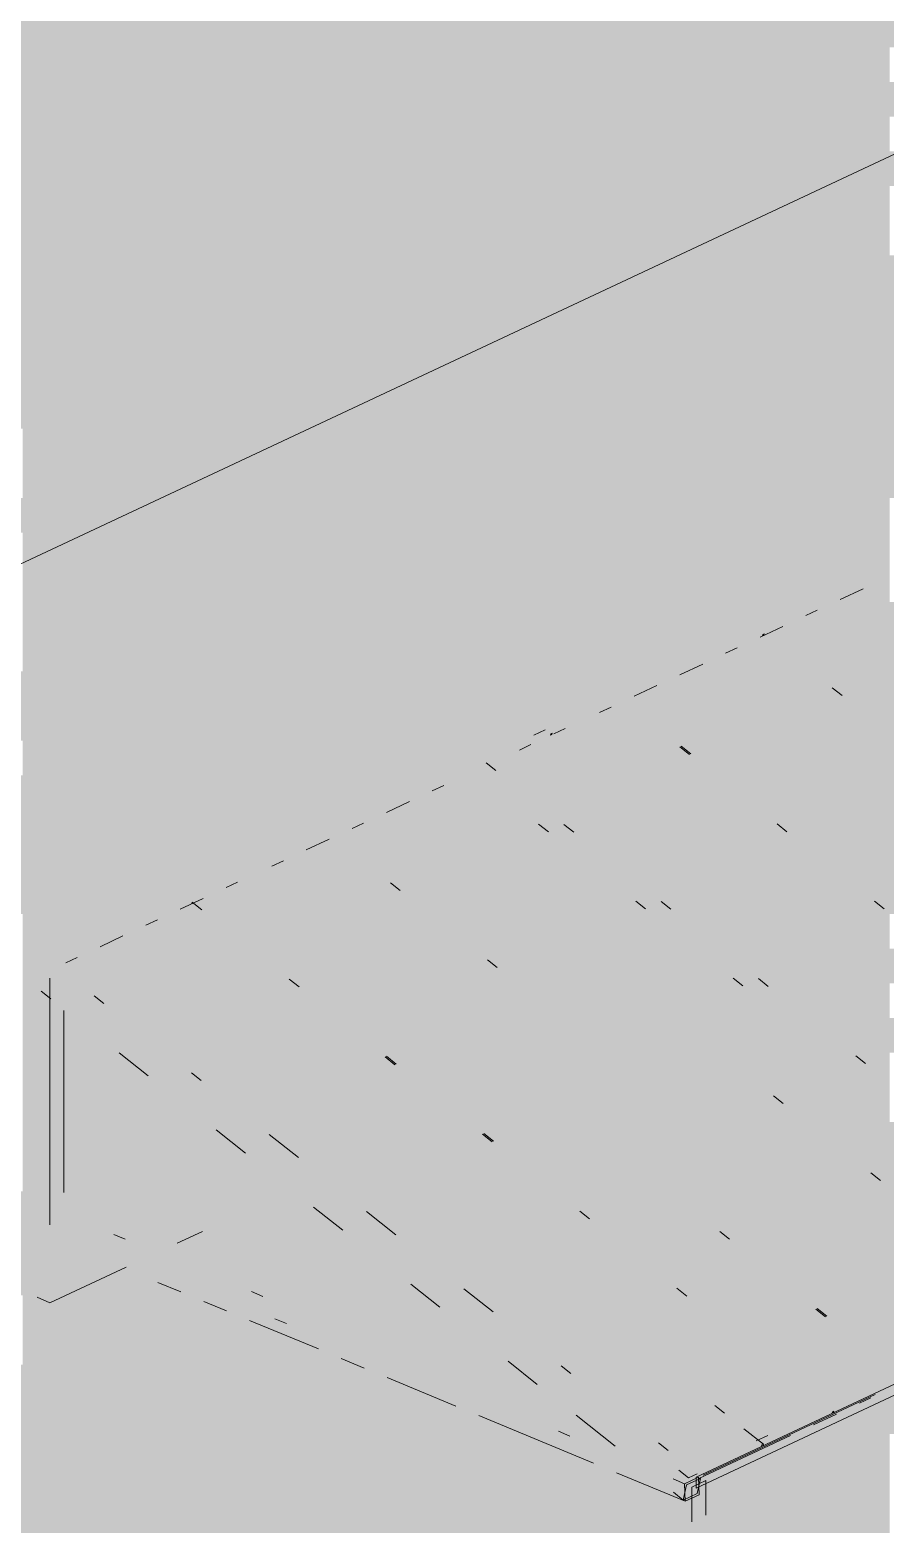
# Paper-space layout '03 3D Building and Roof' of a CAD drawing. Header units: millimetres. Extents: x 5 to 415, y 5 to 292.
# Drawn here: x 207.53 to 211.64, y 233.73 to 240.92 of the extents above; entities that cross this region are included whole.
import ezdxf

# ---------------------------------------------------------------- set-up
doc = ezdxf.new("R2010")
doc.units = ezdxf.units.MM
doc.layers.add('EXISTING', color=7, linetype='Continuous')
doc.layers.add('IMAGES', color=7, linetype='Continuous')

# ---------------------------------------------------------------- blocks, each defined once
blk = doc.blocks.new('SHEET_03')
at = {"layer": 'EXISTING', "color": 250, "lineweight": 9}
for p, q in [((199.3714, 234.5406), (220.1357, 244.2889)), ((211.4217, 238.178), (211.5318, 238.2297)), ((211.2566, 238.1005), (211.3116, 238.1263)), ((211.0364, 237.9972), (211.1465, 238.0488)), ((211.0481, 238.0034), (211.0498, 238.0106)), ((211.0548, 238.0065), (211.0481, 238.0034)), ((211.0498, 238.0106), (211.0565, 238.0138)), ((211.0565, 238.0138), (211.0548, 238.0065)), ((210.8713, 237.9196), (210.9264, 237.9455)), ((210.6512, 237.8163), (210.7612, 237.868)), ((210.431, 237.7129), (210.5411, 237.7646)), ((211.4303, 237.7172), (211.3835, 237.7542)), ((210.2659, 237.6354), (210.3209, 237.6612)), ((210.0041, 237.5516), (209.949, 237.5258)), ((210.0299, 237.5253), (210.0316, 237.5326)), ((210.0366, 237.5285), (210.0299, 237.5253)), ((210.0316, 237.5326), (210.0382, 237.5357)), ((210.0382, 237.5357), (210.0366, 237.5285)), ((210.0457, 237.5321), (210.1008, 237.5579)), ((209.8806, 237.4545), (209.9357, 237.4804)), ((210.6513, 237.4695), (210.6981, 237.4324)), ((210.7047, 237.4356), (210.658, 237.4726)), ((209.7675, 237.3562), (209.7207, 237.3933)), ((209.462, 237.258), (209.5171, 237.2839)), ((209.2419, 237.1547), (209.3519, 237.2063)), ((209.0768, 237.0771), (209.1318, 237.103)), ((209.9728, 237.0986), (210.0195, 237.0615)), ((210.1413, 237.0596), (210.0945, 237.0967)), ((211.1186, 237.0988), (211.1653, 237.0617)), ((208.8566, 236.9738), (208.9667, 237.0255)), ((208.6915, 236.8963), (208.7465, 236.9221)), ((208.4713, 236.7929), (208.5264, 236.8188)), ((209.2604, 236.8165), (209.3071, 236.7794)), ((208.2512, 236.6896), (208.3613, 236.7412)), ((208.3079, 236.7234), (208.3062, 236.7161)), ((208.3546, 236.6863), (208.3079, 236.7234)), ((210.44, 236.7278), (210.4868, 236.6908)), ((210.6085, 236.6889), (210.5618, 236.726)), ((211.5858, 236.728), (211.6325, 236.691)), ((208.0861, 236.612), (208.1411, 236.6379)), ((207.8659, 236.5087), (207.976, 236.5604)), ((207.7008, 236.4312), (207.7558, 236.457)), ((209.7276, 236.4458), (209.7743, 236.4087)), ((207.6249, 236.3578), (207.6249, 235.1714)), ((208.8219, 236.3156), (208.7751, 236.3526)), ((210.9073, 236.3571), (210.954, 236.32)), ((211.0757, 236.3182), (211.029, 236.3552)), ((207.6299, 236.2584), (207.5832, 236.2954)), ((207.8846, 236.2362), (207.8379, 236.2733)), ((207.6916, 235.3276), (207.6916, 236.2018)), ((208.0972, 235.8876), (207.957, 235.9989)), ((209.2357, 235.9788), (209.2824, 235.9417)), ((209.2891, 235.9448), (209.2424, 235.9819)), ((211.543, 235.9474), (211.4963, 235.9845)), ((208.3519, 235.8655), (208.3051, 235.9026)), ((211.1483, 235.7555), (211.1016, 235.7926)), ((208.5644, 235.5169), (208.4242, 235.6281)), ((208.8191, 235.4948), (208.6789, 235.606)), ((209.703, 235.608), (209.7497, 235.571)), ((209.7563, 235.5741), (209.7096, 235.6112)), ((211.6156, 235.3848), (211.5689, 235.4219)), ((209.0317, 235.1462), (208.8915, 235.2574)), ((209.2863, 235.124), (209.1462, 235.2353)), ((210.1702, 235.2373), (210.2169, 235.2002)), ((208.2361, 235.0828), (208.3584, 235.1402)), ((210.8901, 235.1032), (210.8433, 235.1403)), ((207.9872, 235.1025), (207.9322, 235.1254)), ((207.6249, 234.7959), (207.9916, 234.9681)), ((210.7296, 233.9585), (212.766, 234.9145)), ((208.2538, 234.8494), (208.1437, 234.8951)), ((208.648, 234.8279), (208.593, 234.8508)), ((209.4989, 234.7754), (209.3587, 234.8867)), ((209.7536, 234.7533), (209.6134, 234.8645)), ((210.6374, 234.8666), (210.6842, 234.8295)), ((210.7296, 233.9064), (212.766, 234.8625)), ((207.5638, 234.8246), (207.6249, 234.7959)), ((208.4741, 234.7579), (208.364, 234.8036)), ((211.3573, 234.7325), (211.3106, 234.7695)), ((208.9146, 234.5748), (208.5842, 234.7121)), ((208.7611, 234.6977), (208.706, 234.7205)), ((211.3039, 234.7664), (211.3506, 234.7293)), ((209.1349, 234.4833), (209.0248, 234.5291)), ((209.9661, 234.4047), (209.826, 234.5159)), ((210.1274, 234.4567), (210.0806, 234.4938)), ((209.5755, 234.3003), (209.2451, 234.4376)), ((210.7638, 233.9681), (211.5893, 234.3557)), ((211.5135, 234.3136), (211.5685, 234.3394)), ((210.8654, 234.2655), (210.8187, 234.3026)), ((211.385, 234.2734), (211.3834, 234.2661)), ((211.3834, 234.2661), (211.39, 234.2693)), ((211.3917, 234.2765), (211.385, 234.2734)), ((211.39, 234.2693), (211.3917, 234.2765)), ((210.2363, 234.0257), (209.6856, 234.2545)), ((210.3399, 234.1081), (210.153, 234.2564)), ((211.2933, 234.2102), (211.4034, 234.2619)), ((210.0682, 234.1789), (210.1233, 234.156)), ((210.5946, 234.086), (210.5479, 234.123)), ((210.7429, 233.9518), (211.1832, 234.1586)), ((211.0523, 234.1172), (210.9588, 234.1913)), ((211.0731, 234.1589), (211.0181, 234.1331)), ((211.0456, 234.1141), (211.0439, 234.1068)), ((211.0439, 234.1068), (211.0506, 234.1099)), ((211.0523, 234.1172), (211.0456, 234.1141)), ((211.0506, 234.1099), (211.0523, 234.1172)), ((210.6768, 233.8427), (210.3464, 233.98)), ((210.6464, 233.9923), (210.6931, 233.9552)), ((210.6189, 233.9501), (210.6739, 233.9272)), ((210.6837, 233.9213), (210.667, 233.8486)), ((210.7406, 233.9585), (210.6739, 233.9272)), ((210.6739, 233.9272), (210.6768, 233.8427)), ((210.7504, 233.9526), (210.6837, 233.9213)), ((210.7348, 233.9748), (210.6931, 233.9552)), ((210.7087, 233.9109), (210.7754, 233.9422)), ((210.7087, 233.9109), (210.7087, 233.7444)), ((210.7296, 233.9064), (210.7296, 233.9585)), ((210.7337, 233.8799), (210.7504, 233.9526)), ((210.7435, 233.874), (210.7406, 233.9585)), ((210.7754, 233.7757), (210.7754, 233.9422)), ((210.667, 233.8486), (210.6203, 233.8857)), ((210.667, 233.8486), (210.7337, 233.8799)), ((210.6768, 233.8427), (210.7435, 233.874))]:
    blk.add_line(p, q, dxfattribs=at)
at = {"layer": 'IMAGES', "color": 7}
for points in [[(169.6678, 240.8333), (211.8266, 240.8333), (169.6678, 241), (211.8266, 241)], [(170.001, 240.6667), (211.16, 240.6667), (170.001, 240.8333), (211.16, 240.8333)], [(211.16, 240.6667), (211.3266, 240.6667), (211.16, 240.8333), (211.3266, 240.8333)], [(211.3266, 240.6667), (211.4933, 240.6667), (211.3266, 240.8333), (211.4933, 240.8333)], [(211.4933, 240.6667), (211.6599, 240.6667), (211.4933, 240.8333), (211.6599, 240.8333)], [(170.3343, 240.5), (210.9934, 240.5), (170.3343, 240.6667), (210.9934, 240.6667)], [(210.9934, 240.5), (211.16, 240.5), (210.9934, 240.6667), (211.16, 240.6667)], [(211.16, 240.5), (211.4933, 240.5), (211.16, 240.6667), (211.4933, 240.6667)], [(211.4933, 240.5), (211.8266, 240.5), (211.4933, 240.6667), (211.8266, 240.6667)], [(170.6676, 240.3333), (210.3268, 240.3333), (170.6676, 240.5), (210.3268, 240.5)], [(210.3268, 240.3333), (210.4935, 240.3333), (210.3268, 240.5), (210.4935, 240.5)], [(210.4935, 240.3333), (210.6601, 240.3333), (210.4935, 240.5), (210.6601, 240.5)], [(210.6601, 240.3333), (210.8267, 240.3333), (210.6601, 240.5), (210.8267, 240.5)], [(210.8267, 240.3333), (210.9934, 240.3333), (210.8267, 240.5), (210.9934, 240.5)], [(210.9934, 240.3333), (211.4933, 240.3333), (210.9934, 240.5), (211.4933, 240.5)], [(211.4933, 240.3333), (211.6599, 240.3333), (211.4933, 240.5), (211.6599, 240.5)], [(171.0008, 240.1667), (210.3268, 240.1667), (171.0008, 240.3333), (210.3268, 240.3333)], [(210.3268, 240.1667), (210.4935, 240.1667), (210.3268, 240.3333), (210.4935, 240.3333)], [(210.4935, 240.1667), (210.6601, 240.1667), (210.4935, 240.3333), (210.6601, 240.3333)], [(210.6601, 240.1667), (211.3266, 240.1667), (210.6601, 240.3333), (211.3266, 240.3333)], [(211.3266, 240.1667), (211.4933, 240.1667), (211.3266, 240.3333), (211.4933, 240.3333)], [(211.4933, 240.1667), (211.8266, 240.1667), (211.4933, 240.3333), (211.8266, 240.3333)], [(171.3341, 240), (209.9936, 240), (171.3341, 240.1667), (209.9936, 240.1667)], [(209.9936, 240), (210.1602, 240), (209.9936, 240.1667), (210.1602, 240.1667)], [(210.1602, 240), (210.3268, 240), (210.1602, 240.1667), (210.3268, 240.1667)], [(210.3268, 240), (210.8267, 240), (210.3268, 240.1667), (210.8267, 240.1667)], [(210.8267, 240), (210.9934, 240), (210.8267, 240.1667), (210.9934, 240.1667)], [(210.9934, 240), (211.16, 240), (210.9934, 240.1667), (211.16, 240.1667)], [(211.16, 240), (211.6599, 240), (211.16, 240.1667), (211.6599, 240.1667)], [(171.6674, 239.8333), (209.327, 239.8333), (171.6674, 240), (209.327, 240)], [(209.327, 239.8333), (209.6603, 239.8333), (209.327, 240), (209.6603, 240)], [(209.6603, 239.8333), (209.8269, 239.8333), (209.6603, 240), (209.8269, 240)], [(209.8269, 239.8333), (209.9936, 239.8333), (209.8269, 240), (209.9936, 240)], [(209.9936, 239.8333), (210.3268, 239.8333), (209.9936, 240), (210.3268, 240)], [(210.3268, 239.8333), (210.4935, 239.8333), (210.3268, 240), (210.4935, 240)], [(210.4935, 239.8333), (210.6601, 239.8333), (210.4935, 240), (210.6601, 240)], [(210.6601, 239.8333), (210.8267, 239.8333), (210.6601, 240), (210.8267, 240)], [(210.8267, 239.8333), (210.9934, 239.8333), (210.8267, 240), (210.9934, 240)], [(210.9934, 239.8333), (211.16, 239.8333), (210.9934, 240), (211.16, 240)], [(211.16, 239.8333), (211.3266, 239.8333), (211.16, 240), (211.3266, 240)], [(211.3266, 239.8333), (211.6599, 239.8333), (211.3266, 240), (211.6599, 240)], [(172.0007, 239.6667), (209.1604, 239.6667), (172.0007, 239.8333), (209.1604, 239.8333)], [(209.1604, 239.6667), (209.327, 239.6667), (209.1604, 239.8333), (209.327, 239.8333)], [(209.327, 239.6667), (209.6603, 239.6667), (209.327, 239.8333), (209.6603, 239.8333)], [(209.6603, 239.5), (209.8269, 239.5), (209.6603, 239.8333), (209.8269, 239.8333)], [(209.8269, 239.6667), (210.1602, 239.6667), (209.8269, 239.8333), (210.1602, 239.8333)], [(210.1602, 239.6667), (210.3268, 239.6667), (210.1602, 239.8333), (210.3268, 239.8333)], [(210.3268, 239.6667), (210.4935, 239.6667), (210.3268, 239.8333), (210.4935, 239.8333)], [(210.4935, 239.6667), (210.6601, 239.6667), (210.4935, 239.8333), (210.6601, 239.8333)], [(210.6601, 239.6667), (210.8267, 239.6667), (210.6601, 239.8333), (210.8267, 239.8333)], [(210.8267, 239.6667), (210.9934, 239.6667), (210.8267, 239.8333), (210.9934, 239.8333)], [(210.9934, 239.6667), (211.16, 239.6667), (210.9934, 239.8333), (211.16, 239.8333)], [(211.16, 239.6667), (211.8266, 239.6667), (211.16, 239.8333), (211.8266, 239.8333)], [(172.5006, 239.5), (208.6605, 239.5), (172.5006, 239.6667), (208.6605, 239.6667)], [(208.6605, 239.5), (208.9938, 239.5), (208.6605, 239.6667), (208.9938, 239.6667)], [(208.9938, 239.5), (209.1604, 239.5), (208.9938, 239.6667), (209.1604, 239.6667)], [(209.1604, 239.5), (209.327, 239.5), (209.1604, 239.6667), (209.327, 239.6667)], [(209.327, 239.5), (209.6603, 239.5), (209.327, 239.6667), (209.6603, 239.6667)], [(209.8269, 239.5), (209.9936, 239.5), (209.8269, 239.6667), (209.9936, 239.6667)], [(209.9936, 239.5), (210.1602, 239.5), (209.9936, 239.6667), (210.1602, 239.6667)], [(210.1602, 239.5), (210.4935, 239.5), (210.1602, 239.6667), (210.4935, 239.6667)], [(210.4935, 239.5), (210.6601, 239.5), (210.4935, 239.6667), (210.6601, 239.6667)], [(210.6601, 239.5), (210.9934, 239.5), (210.6601, 239.6667), (210.9934, 239.6667)], [(210.9934, 239.5), (211.3266, 239.5), (210.9934, 239.6667), (211.3266, 239.6667)], [(211.3266, 239.5), (211.4933, 239.5), (211.3266, 239.6667), (211.4933, 239.6667)], [(211.4933, 239.5), (211.8266, 239.5), (211.4933, 239.6667), (211.8266, 239.6667)], [(172.6672, 239.3333), (208.3272, 239.3333), (172.6672, 239.5), (208.3272, 239.5)], [(208.3272, 239.3333), (208.4938, 239.3333), (208.3272, 239.5), (208.4938, 239.5)], [(208.4938, 239.3333), (208.6605, 239.3333), (208.4938, 239.5), (208.6605, 239.5)], [(208.6605, 239.3333), (208.8271, 239.3333), (208.6605, 239.5), (208.8271, 239.5)], [(208.8271, 239.3333), (208.9938, 239.3333), (208.8271, 239.5), (208.9938, 239.5)], [(208.9938, 239.3333), (209.327, 239.3333), (208.9938, 239.5), (209.327, 239.5)], [(209.327, 239.3333), (209.4937, 239.3333), (209.327, 239.5), (209.4937, 239.5)], [(209.4937, 239.3333), (209.6603, 239.3333), (209.4937, 239.5), (209.6603, 239.5)], [(209.6603, 239.3333), (209.8269, 239.3333), (209.6603, 239.5), (209.8269, 239.5)], [(209.8269, 239.3333), (210.1602, 239.3333), (209.8269, 239.5), (210.1602, 239.5)], [(210.1602, 239.3333), (210.3268, 239.3333), (210.1602, 239.5), (210.3268, 239.5)], [(210.3268, 239.3333), (210.6601, 239.3333), (210.3268, 239.5), (210.6601, 239.5)], [(210.6601, 239.3333), (210.9934, 239.3333), (210.6601, 239.5), (210.9934, 239.5)], [(210.9934, 239.3333), (211.16, 239.3333), (210.9934, 239.5), (211.16, 239.5)], [(211.16, 239.3333), (211.3266, 239.3333), (211.16, 239.5), (211.3266, 239.5)], [(211.3266, 239.3333), (211.4933, 239.3333), (211.3266, 239.5), (211.4933, 239.5)], [(211.4933, 239.3333), (211.8266, 239.3333), (211.4933, 239.5), (211.8266, 239.5)], [(173.1671, 239.1667), (207.8273, 239.1667), (173.1671, 239.3333), (207.8273, 239.3333)], [(207.8273, 239.1667), (207.9939, 239.1667), (207.8273, 239.3333), (207.9939, 239.3333)], [(207.9939, 239.1667), (208.1606, 239.1667), (207.9939, 239.3333), (208.1606, 239.3333)], [(208.1606, 239.1667), (208.3272, 239.1667), (208.1606, 239.3333), (208.3272, 239.3333)], [(208.3272, 239.1667), (208.4938, 239.1667), (208.3272, 239.3333), (208.4938, 239.3333)], [(208.4938, 239.1667), (208.8271, 239.1667), (208.4938, 239.3333), (208.8271, 239.3333)], [(208.8271, 239.1667), (208.9938, 239.1667), (208.8271, 239.3333), (208.9938, 239.3333)], [(208.9938, 239.1667), (209.1604, 239.1667), (208.9938, 239.3333), (209.1604, 239.3333)], [(209.1604, 239.1667), (209.327, 239.1667), (209.1604, 239.3333), (209.327, 239.3333)], [(209.327, 239.1667), (209.8269, 239.1667), (209.327, 239.3333), (209.8269, 239.3333)], [(209.8269, 239.1667), (209.9936, 239.1667), (209.8269, 239.3333), (209.9936, 239.3333)], [(209.9936, 239.1667), (210.1602, 239.1667), (209.9936, 239.3333), (210.1602, 239.3333)], [(210.1602, 239.1667), (210.6601, 239.1667), (210.1602, 239.3333), (210.6601, 239.3333)], [(210.6601, 239.1667), (210.8267, 239.1667), (210.6601, 239.3333), (210.8267, 239.3333)], [(210.8267, 239.1667), (210.9934, 239.1667), (210.8267, 239.3333), (210.9934, 239.3333)], [(210.9934, 239.1667), (212.993, 239.1667), (210.9934, 239.3333), (212.993, 239.3333)], [(173.5004, 239), (207.6607, 239), (173.5004, 239.1667), (207.6607, 239.1667)], [(207.6607, 239), (207.8273, 239), (207.6607, 239.1667), (207.8273, 239.1667)], [(207.8273, 239), (207.9939, 239), (207.8273, 239.1667), (207.9939, 239.1667)], [(207.9939, 239), (208.1606, 239), (207.9939, 239.1667), (208.1606, 239.1667)], [(208.1606, 239), (208.8271, 239), (208.1606, 239.1667), (208.8271, 239.1667)], [(208.8271, 239), (208.9938, 239), (208.8271, 239.1667), (208.9938, 239.1667)], [(208.9938, 239), (209.4937, 239), (208.9938, 239.1667), (209.4937, 239.1667)], [(209.4937, 239), (209.6603, 239), (209.4937, 239.1667), (209.6603, 239.1667)], [(209.6603, 239), (209.8269, 239), (209.6603, 239.1667), (209.8269, 239.1667)], [(209.8269, 239), (210.3268, 239), (209.8269, 239.1667), (210.3268, 239.1667)], [(210.3268, 239), (210.4935, 239), (210.3268, 239.1667), (210.4935, 239.1667)], [(210.4935, 239), (210.6601, 239), (210.4935, 239.1667), (210.6601, 239.1667)], [(210.6601, 239), (210.8267, 239), (210.6601, 239.1667), (210.8267, 239.1667)], [(210.8267, 239), (212.8264, 239), (210.8267, 239.1667), (212.8264, 239.1667)], [(207.494, 238.8333), (207.6607, 238.8333), (207.494, 239), (207.6607, 239)], [(207.6607, 238.8333), (207.8273, 238.8333), (207.6607, 239), (207.8273, 239)], [(207.8273, 238.8333), (207.9939, 238.8333), (207.8273, 239), (207.9939, 239)], [(207.9939, 238.8333), (208.3272, 238.8333), (207.9939, 239), (208.3272, 239)], [(208.3272, 238.8333), (208.4938, 238.8333), (208.3272, 239), (208.4938, 239)], [(208.4938, 238.8333), (208.6605, 238.8333), (208.4938, 239), (208.6605, 239)], [(208.6605, 238.8333), (208.8271, 238.8333), (208.6605, 239), (208.8271, 239)], [(208.8271, 238.8333), (208.9938, 238.8333), (208.8271, 239), (208.9938, 239)], [(208.9938, 238.8333), (209.1604, 238.8333), (208.9938, 239), (209.1604, 239)], [(209.1604, 238.8333), (209.327, 238.8333), (209.1604, 239), (209.327, 239)], [(209.327, 238.8333), (209.4937, 238.8333), (209.327, 239), (209.4937, 239)], [(209.4937, 238.8333), (209.9936, 238.8333), (209.4937, 239), (209.9936, 239)], [(209.9936, 238.8333), (210.1602, 238.8333), (209.9936, 239), (210.1602, 239)], [(210.1602, 238.8333), (210.3268, 238.8333), (210.1602, 239), (210.3268, 239)], [(210.3268, 238.8333), (210.4935, 238.8333), (210.3268, 239), (210.4935, 239)], [(210.4935, 238.8333), (212.4931, 238.8333), (210.4935, 239), (212.4931, 239)], [(207.494, 238.6667), (207.8273, 238.6667), (207.494, 238.8333), (207.8273, 238.8333)], [(207.8273, 238.6667), (207.9939, 238.6667), (207.8273, 238.8333), (207.9939, 238.8333)], [(207.9939, 238.6667), (208.1606, 238.6667), (207.9939, 238.8333), (208.1606, 238.8333)], [(208.1606, 238.6667), (208.3272, 238.6667), (208.1606, 238.8333), (208.3272, 238.8333)], [(208.3272, 238.6667), (208.6605, 238.6667), (208.3272, 238.8333), (208.6605, 238.8333)], [(208.6605, 238.6667), (208.8271, 238.6667), (208.6605, 238.8333), (208.8271, 238.8333)], [(208.8271, 238.6667), (209.1604, 238.6667), (208.8271, 238.8333), (209.1604, 238.8333)], [(209.1604, 238.6667), (209.6603, 238.6667), (209.1604, 238.8333), (209.6603, 238.8333)], [(209.6603, 238.6667), (209.8269, 238.6667), (209.6603, 238.8333), (209.8269, 238.8333)], [(209.8269, 238.6667), (212.1598, 238.6667), (209.8269, 238.8333), (212.1598, 238.8333)], [(207.3274, 238.5), (207.6607, 238.5), (207.3274, 238.6667), (207.6607, 238.6667)], [(207.6607, 238.5), (207.8273, 238.5), (207.6607, 238.6667), (207.8273, 238.6667)], [(207.8273, 238.5), (207.9939, 238.5), (207.8273, 238.6667), (207.9939, 238.6667)], [(207.9939, 238.5), (208.3272, 238.5), (207.9939, 238.6667), (208.3272, 238.6667)], [(208.3272, 238.5), (208.4938, 238.5), (208.3272, 238.6667), (208.4938, 238.6667)], [(208.4938, 238.5), (208.8271, 238.5), (208.4938, 238.6667), (208.8271, 238.6667)], [(208.8271, 238.5), (209.327, 238.5), (208.8271, 238.6667), (209.327, 238.6667)], [(209.327, 238.5), (209.4937, 238.5), (209.327, 238.6667), (209.4937, 238.6667)], [(209.4937, 238.5), (211.6599, 238.5), (209.4937, 238.6667), (211.6599, 238.6667)], [(207.494, 238.3333), (207.6607, 238.3333), (207.494, 238.5), (207.6607, 238.5)], [(207.6607, 238.3333), (207.8273, 238.3333), (207.6607, 238.5), (207.8273, 238.5)], [(207.8273, 238.3333), (207.9939, 238.3333), (207.8273, 238.5), (207.9939, 238.5)], [(207.9939, 238.3333), (208.1606, 238.3333), (207.9939, 238.5), (208.1606, 238.5)], [(208.1606, 238.3333), (208.3272, 238.3333), (208.1606, 238.5), (208.3272, 238.5)], [(208.3272, 238.3333), (208.8271, 238.3333), (208.3272, 238.5), (208.8271, 238.5)], [(208.8271, 238.3333), (208.9938, 238.3333), (208.8271, 238.5), (208.9938, 238.5)], [(208.9938, 238.3333), (209.1604, 238.3333), (208.9938, 238.5), (209.1604, 238.5)], [(209.1604, 238.3333), (209.327, 238.3333), (209.1604, 238.5), (209.327, 238.5)], [(209.327, 238.3333), (209.4937, 238.3333), (209.327, 238.5), (209.4937, 238.5)], [(209.4937, 238.3333), (211.3266, 238.3333), (209.4937, 238.5), (211.3266, 238.5)], [(211.3266, 238.3333), (211.4933, 238.3333), (211.3266, 238.5), (211.4933, 238.5)], [(211.4933, 238.3333), (211.6599, 238.3333), (211.4933, 238.5), (211.6599, 238.5)], [(207.494, 238.1667), (207.6607, 238.1667), (207.494, 238.3333), (207.6607, 238.3333)], [(207.6607, 238.1667), (207.8273, 238.1667), (207.6607, 238.3333), (207.8273, 238.3333)], [(207.8273, 238.1667), (207.9939, 238.1667), (207.8273, 238.3333), (207.9939, 238.3333)], [(207.9939, 238.1667), (208.4938, 238.1667), (207.9939, 238.3333), (208.4938, 238.3333)], [(208.4938, 238.1667), (208.6605, 238.1667), (208.4938, 238.3333), (208.6605, 238.3333)], [(208.6605, 238.1667), (208.8271, 238.1667), (208.6605, 238.3333), (208.8271, 238.3333)], [(208.8271, 238.1667), (208.9938, 238.1667), (208.8271, 238.3333), (208.9938, 238.3333)], [(208.9938, 238.1667), (210.8267, 238.1667), (208.9938, 238.3333), (210.8267, 238.3333)], [(210.8267, 238.1667), (211.16, 238.1667), (210.8267, 238.3333), (211.16, 238.3333)], [(211.16, 238.1667), (211.3266, 238.1667), (211.16, 238.3333), (211.3266, 238.3333)], [(211.3266, 238.1667), (211.4933, 238.1667), (211.3266, 238.3333), (211.4933, 238.3333)], [(211.4933, 238.1667), (211.6599, 238.1667), (211.4933, 238.3333), (211.6599, 238.3333)], [(207.494, 238), (207.8273, 238), (207.494, 238.1667), (207.8273, 238.1667)], [(207.8273, 238), (208.1606, 238), (207.8273, 238.1667), (208.1606, 238.1667)], [(208.1606, 238), (208.3272, 238), (208.1606, 238.1667), (208.3272, 238.1667)], [(208.3272, 238), (208.4938, 238), (208.3272, 238.1667), (208.4938, 238.1667)], [(208.4938, 238), (208.6605, 238), (208.4938, 238.1667), (208.6605, 238.1667)], [(208.6605, 238), (210.4935, 238), (208.6605, 238.1667), (210.4935, 238.1667)], [(210.4935, 238), (210.8267, 238), (210.4935, 238.1667), (210.8267, 238.1667)], [(210.8267, 238), (210.9934, 238), (210.8267, 238.1667), (210.9934, 238.1667)], [(210.9934, 238), (211.16, 238), (210.9934, 238.1667), (211.16, 238.1667)], [(211.16, 238), (211.3266, 238), (211.16, 238.1667), (211.3266, 238.1667)], [(211.3266, 238), (211.9932, 238), (211.3266, 238.1667), (211.9932, 238.1667)], [(207.494, 237.8333), (207.8273, 237.8333), (207.494, 238), (207.8273, 238)], [(207.8273, 237.8333), (207.9939, 237.8333), (207.8273, 238), (207.9939, 238)], [(207.9939, 237.8333), (208.1606, 237.8333), (207.9939, 238), (208.1606, 238)], [(208.1606, 237.8333), (208.3272, 237.8333), (208.1606, 238), (208.3272, 238)], [(208.3272, 237.8333), (210.3268, 237.8333), (208.3272, 238), (210.3268, 238)], [(210.3268, 237.8333), (210.4935, 237.8333), (210.3268, 238), (210.4935, 238)], [(210.4935, 237.8333), (210.6601, 237.8333), (210.4935, 238), (210.6601, 238)], [(210.6601, 237.8333), (210.8267, 237.8333), (210.6601, 238), (210.8267, 238)], [(210.8267, 237.8333), (210.9934, 237.8333), (210.8267, 238), (210.9934, 238)], [(210.9934, 237.8333), (211.9932, 237.8333), (210.9934, 238), (211.9932, 238)], [(207.3274, 237.6667), (207.6607, 237.6667), (207.3274, 237.8333), (207.6607, 237.8333)], [(207.6607, 237.6667), (207.8273, 237.6667), (207.6607, 237.8333), (207.8273, 237.8333)], [(207.8273, 237.6667), (209.8269, 237.6667), (207.8273, 237.8333), (209.8269, 237.8333)], [(209.8269, 237.6667), (209.9936, 237.6667), (209.8269, 237.8333), (209.9936, 237.8333)], [(209.9936, 237.6667), (210.3268, 237.6667), (209.9936, 237.8333), (210.3268, 237.8333)], [(210.3268, 237.6667), (210.4935, 237.6667), (210.3268, 237.8333), (210.4935, 237.8333)], [(210.4935, 237.6667), (210.6601, 237.6667), (210.4935, 237.8333), (210.6601, 237.8333)], [(210.6601, 237.6667), (211.8266, 237.6667), (210.6601, 237.8333), (211.8266, 237.8333)], [(207.1608, 237.5), (207.6607, 237.5), (207.1608, 237.6667), (207.6607, 237.6667)], [(207.6607, 237.5), (209.4937, 237.5), (207.6607, 237.6667), (209.4937, 237.6667)], [(209.4937, 237.5), (209.6603, 237.5), (209.4937, 237.6667), (209.6603, 237.6667)], [(209.6603, 237.5), (209.8269, 237.5), (209.6603, 237.6667), (209.8269, 237.6667)], [(209.8269, 237.5), (209.9936, 237.5), (209.8269, 237.6667), (209.9936, 237.6667)], [(209.9936, 237.5), (210.1602, 237.5), (209.9936, 237.6667), (210.1602, 237.6667)], [(210.1602, 237.3333), (210.3268, 237.3333), (210.1602, 237.6667), (210.3268, 237.6667)], [(210.3268, 237.5), (210.9934, 237.5), (210.3268, 237.6667), (210.9934, 237.6667)], [(210.9934, 237.5), (211.16, 237.5), (210.9934, 237.6667), (211.16, 237.6667)], [(211.16, 237.5), (212.4931, 237.5), (211.16, 237.6667), (212.4931, 237.6667)], [(207.494, 237.3333), (209.327, 237.3333), (207.494, 237.5), (209.327, 237.5)], [(209.327, 237.3333), (209.4937, 237.3333), (209.327, 237.5), (209.4937, 237.5)], [(209.4937, 237.3333), (209.6603, 237.3333), (209.4937, 237.5), (209.6603, 237.5)], [(209.6603, 237.3333), (209.8269, 237.3333), (209.6603, 237.5), (209.8269, 237.5)], [(209.8269, 237.3333), (210.1602, 237.3333), (209.8269, 237.5), (210.1602, 237.5)], [(210.3268, 237.3333), (212.8264, 237.3333), (210.3268, 237.5), (212.8264, 237.5)], [(206.9941, 237.1667), (208.6605, 237.1667), (206.9941, 237.3333), (208.6605, 237.3333)], [(208.6605, 237.1667), (208.9938, 237.1667), (208.6605, 237.3333), (208.9938, 237.3333)], [(208.9938, 237.1667), (209.327, 237.1667), (208.9938, 237.3333), (209.327, 237.3333)], [(209.327, 237.1667), (209.4937, 237.1667), (209.327, 237.3333), (209.4937, 237.3333)], [(209.4937, 237.1667), (209.6603, 237.1667), (209.4937, 237.3333), (209.6603, 237.3333)], [(209.6603, 237.1667), (212.8264, 237.1667), (209.6603, 237.3333), (212.8264, 237.3333)], [(206.8275, 237), (208.4938, 237), (206.8275, 237.1667), (208.4938, 237.1667)], [(208.4938, 237), (208.6605, 237), (208.4938, 237.1667), (208.6605, 237.1667)], [(208.6605, 237), (208.8271, 237), (208.6605, 237.1667), (208.8271, 237.1667)], [(208.8271, 237), (208.9938, 237), (208.8271, 237.1667), (208.9938, 237.1667)], [(208.9938, 237), (209.1604, 237), (208.9938, 237.1667), (209.1604, 237.1667)], [(209.1604, 237), (209.327, 237), (209.1604, 237.1667), (209.327, 237.1667)], [(209.327, 237), (210.4935, 237), (209.327, 237.1667), (210.4935, 237.1667)], [(210.4935, 237), (210.6601, 237), (210.4935, 237.1667), (210.6601, 237.1667)], [(210.6601, 237), (211.9932, 237), (210.6601, 237.1667), (211.9932, 237.1667)], [(206.1609, 236.8333), (208.1606, 236.8333), (206.1609, 237), (208.1606, 237)], [(208.1606, 236.8333), (208.3272, 236.8333), (208.1606, 237), (208.3272, 237)], [(208.3272, 236.8333), (208.4938, 236.8333), (208.3272, 237), (208.4938, 237)], [(208.4938, 236.8333), (208.6605, 236.8333), (208.4938, 237), (208.6605, 237)], [(208.6605, 236.6667), (208.8271, 236.6667), (208.6605, 237), (208.8271, 237)], [(208.8271, 236.8333), (209.9936, 236.8333), (208.8271, 237), (209.9936, 237)], [(209.9936, 236.8333), (210.3268, 236.8333), (209.9936, 237), (210.3268, 237)], [(210.3268, 236.8333), (211.16, 236.8333), (210.3268, 237), (211.16, 237)], [(211.16, 236.8333), (211.3266, 236.8333), (211.16, 237), (211.3266, 237)], [(211.3266, 236.8333), (212.4931, 236.8333), (211.3266, 237), (212.4931, 237)], [(205.9943, 236.6667), (207.6607, 236.6667), (205.9943, 236.8333), (207.6607, 236.8333)], [(207.6607, 236.6667), (207.8273, 236.6667), (207.6607, 236.8333), (207.8273, 236.8333)], [(207.8273, 236.6667), (208.1606, 236.6667), (207.8273, 236.8333), (208.1606, 236.8333)], [(208.1606, 236.6667), (208.3272, 236.6667), (208.1606, 236.8333), (208.3272, 236.8333)], [(208.3272, 236.6667), (208.4938, 236.6667), (208.3272, 236.8333), (208.4938, 236.8333)], [(208.4938, 236.6667), (208.6605, 236.6667), (208.4938, 236.8333), (208.6605, 236.8333)], [(208.8271, 236.6667), (209.327, 236.6667), (208.8271, 236.8333), (209.327, 236.8333)], [(209.327, 236.6667), (209.4937, 236.6667), (209.327, 236.8333), (209.4937, 236.8333)], [(209.4937, 236.6667), (210.9934, 236.6667), (209.4937, 236.8333), (210.9934, 236.8333)], [(210.9934, 236.6667), (211.16, 236.6667), (210.9934, 236.8333), (211.16, 236.8333)], [(211.16, 236.6667), (212.993, 236.6667), (211.16, 236.8333), (212.993, 236.8333)], [(207.494, 236.5), (207.6607, 236.5), (207.494, 236.6667), (207.6607, 236.6667)], [(207.6607, 236.5), (207.9939, 236.5), (207.6607, 236.6667), (207.9939, 236.6667)], [(207.9939, 236.5), (208.1606, 236.5), (207.9939, 236.6667), (208.1606, 236.6667)], [(208.1606, 236.5), (208.4938, 236.5), (208.1606, 236.6667), (208.4938, 236.6667)], [(208.4938, 236.3333), (208.6605, 236.3333), (208.4938, 236.6667), (208.6605, 236.6667)], [(208.6605, 236.5), (210.4935, 236.5), (208.6605, 236.6667), (210.4935, 236.6667)], [(210.4935, 236.5), (210.8267, 236.5), (210.4935, 236.6667), (210.8267, 236.6667)], [(210.8267, 236.5), (211.6599, 236.5), (210.8267, 236.6667), (211.6599, 236.6667)], [(207.494, 236.3333), (207.6607, 236.3333), (207.494, 236.5), (207.6607, 236.5)], [(207.6607, 236.3333), (207.8273, 236.3333), (207.6607, 236.5), (207.8273, 236.5)], [(207.8273, 236.3333), (208.4938, 236.3333), (207.8273, 236.5), (208.4938, 236.5)], [(208.6605, 236.3333), (209.1604, 236.3333), (208.6605, 236.5), (209.1604, 236.5)], [(209.1604, 236.3333), (209.327, 236.3333), (209.1604, 236.5), (209.327, 236.5)], [(209.327, 236.3333), (212.8264, 236.3333), (209.327, 236.5), (212.8264, 236.5)], [(207.494, 236.1667), (207.8273, 236.1667), (207.494, 236.3333), (207.8273, 236.3333)], [(207.8273, 236.1667), (207.9939, 236.1667), (207.8273, 236.3333), (207.9939, 236.3333)], [(207.9939, 236.1667), (209.8269, 236.1667), (207.9939, 236.3333), (209.8269, 236.3333)], [(209.8269, 236.1667), (209.9936, 236.1667), (209.8269, 236.3333), (209.9936, 236.3333)], [(209.9936, 236.1667), (210.3268, 236.1667), (209.9936, 236.3333), (210.3268, 236.3333)], [(210.3268, 236.1667), (210.4935, 236.1667), (210.3268, 236.3333), (210.4935, 236.3333)], [(210.4935, 236.1667), (210.9934, 236.1667), (210.4935, 236.3333), (210.9934, 236.3333)], [(210.9934, 236.1667), (211.16, 236.1667), (210.9934, 236.3333), (211.16, 236.3333)], [(211.16, 236.1667), (211.4933, 236.1667), (211.16, 236.3333), (211.4933, 236.3333)], [(211.4933, 236.1667), (211.6599, 236.1667), (211.4933, 236.3333), (211.6599, 236.3333)], [(207.494, 235.5), (207.6607, 235.5), (207.494, 236.1667), (207.6607, 236.1667)], [(207.6607, 236), (207.8273, 236), (207.6607, 236.1667), (207.8273, 236.1667)], [(207.8273, 236), (207.9939, 236), (207.8273, 236.1667), (207.9939, 236.1667)], [(207.9939, 236), (208.1606, 236), (207.9939, 236.1667), (208.1606, 236.1667)], [(208.1606, 236), (208.9938, 236), (208.1606, 236.1667), (208.9938, 236.1667)], [(208.9938, 236), (209.1604, 236), (208.9938, 236.1667), (209.1604, 236.1667)], [(209.1604, 236), (209.6603, 236), (209.1604, 236.1667), (209.6603, 236.1667)], [(209.6603, 236), (209.8269, 236), (209.6603, 236.1667), (209.8269, 236.1667)], [(209.8269, 236), (211.16, 236), (209.8269, 236.1667), (211.16, 236.1667)], [(211.16, 236), (211.3266, 236), (211.16, 236.1667), (211.3266, 236.1667)], [(211.3266, 236), (213.3263, 236), (211.3266, 236.1667), (213.3263, 236.1667)], [(207.6607, 235.8333), (207.8273, 235.8333), (207.6607, 236), (207.8273, 236)], [(207.8273, 235.8333), (207.9939, 235.8333), (207.8273, 236), (207.9939, 236)], [(207.9939, 235.8333), (208.1606, 235.8333), (207.9939, 236), (208.1606, 236)], [(208.1606, 235.8333), (208.3272, 235.8333), (208.1606, 236), (208.3272, 236)], [(208.3272, 235.8333), (208.8271, 235.8333), (208.3272, 236), (208.8271, 236)], [(208.8271, 235.8333), (208.9938, 235.8333), (208.8271, 236), (208.9938, 236)], [(208.9938, 235.8333), (210.8267, 235.8333), (208.9938, 236), (210.8267, 236)], [(210.8267, 235.8333), (210.9934, 235.8333), (210.8267, 236), (210.9934, 236)], [(210.9934, 235.8333), (211.4933, 235.8333), (210.9934, 236), (211.4933, 236)], [(211.4933, 235.6667), (211.6599, 235.6667), (211.4933, 236), (211.6599, 236)], [(207.6607, 235.5), (207.8273, 235.5), (207.6607, 235.8333), (207.8273, 235.8333)], [(207.8273, 235.6667), (207.9939, 235.6667), (207.8273, 235.8333), (207.9939, 235.8333)], [(207.9939, 235.6667), (208.1606, 235.6667), (207.9939, 235.8333), (208.1606, 235.8333)], [(208.1606, 235.6667), (208.3272, 235.6667), (208.1606, 235.8333), (208.3272, 235.8333)], [(208.3272, 235.5), (208.4938, 235.5), (208.3272, 235.8333), (208.4938, 235.8333)], [(208.4938, 235.6667), (209.4937, 235.6667), (208.4938, 235.8333), (209.4937, 235.8333)], [(209.4937, 235.6667), (209.6603, 235.6667), (209.4937, 235.8333), (209.6603, 235.8333)], [(209.6603, 235.6667), (211.4933, 235.6667), (209.6603, 235.8333), (211.4933, 235.8333)], [(207.8273, 235.5), (208.1606, 235.5), (207.8273, 235.6667), (208.1606, 235.6667)], [(208.1606, 235.5), (208.3272, 235.5), (208.1606, 235.6667), (208.3272, 235.6667)], [(208.4938, 235.5), (208.6605, 235.5), (208.4938, 235.6667), (208.6605, 235.6667)], [(208.6605, 235.5), (208.8271, 235.5), (208.6605, 235.6667), (208.8271, 235.6667)], [(208.8271, 235.5), (211.3266, 235.5), (208.8271, 235.6667), (211.3266, 235.6667)], [(211.3266, 235.5), (211.4933, 235.5), (211.3266, 235.6667), (211.4933, 235.6667)], [(211.4933, 235.5), (212.993, 235.5), (211.4933, 235.6667), (212.993, 235.6667)], [(207.494, 235.3333), (207.6607, 235.3333), (207.494, 235.5), (207.6607, 235.5)], [(207.6607, 235.3333), (207.8273, 235.3333), (207.6607, 235.5), (207.8273, 235.5)], [(207.8273, 235.3333), (207.9939, 235.3333), (207.8273, 235.5), (207.9939, 235.5)], [(207.9939, 235.3333), (208.1606, 235.3333), (207.9939, 235.5), (208.1606, 235.5)], [(208.1606, 235.3333), (208.4938, 235.3333), (208.1606, 235.5), (208.4938, 235.5)], [(208.4938, 235.3333), (208.8271, 235.3333), (208.4938, 235.5), (208.8271, 235.5)], [(208.8271, 235.3333), (208.9938, 235.3333), (208.8271, 235.5), (208.9938, 235.5)], [(208.9938, 235.3333), (209.8269, 235.3333), (208.9938, 235.5), (209.8269, 235.5)], [(209.8269, 235.3333), (209.9936, 235.3333), (209.8269, 235.5), (209.9936, 235.5)], [(209.9936, 235.3333), (210.4935, 235.3333), (209.9936, 235.5), (210.4935, 235.5)], [(210.4935, 235.3333), (210.6601, 235.3333), (210.4935, 235.5), (210.6601, 235.5)], [(210.6601, 235.3333), (211.9932, 235.3333), (210.6601, 235.5), (211.9932, 235.5)], [(207.3274, 235.1667), (207.6607, 235.1667), (207.3274, 235.3333), (207.6607, 235.3333)], [(207.6607, 235.1667), (207.8273, 235.1667), (207.6607, 235.3333), (207.8273, 235.3333)], [(207.8273, 235.1667), (207.9939, 235.1667), (207.8273, 235.3333), (207.9939, 235.3333)], [(207.9939, 235), (208.1606, 235), (207.9939, 235.3333), (208.1606, 235.3333)], [(208.1606, 235.1667), (208.3272, 235.1667), (208.1606, 235.3333), (208.3272, 235.3333)], [(208.3272, 235.1667), (208.4938, 235.1667), (208.3272, 235.3333), (208.4938, 235.3333)], [(208.4938, 235.1667), (208.6605, 235.1667), (208.4938, 235.3333), (208.6605, 235.3333)], [(208.6605, 235.1667), (209.1604, 235.1667), (208.6605, 235.3333), (209.1604, 235.3333)], [(209.1604, 235.1667), (212.1598, 235.1667), (209.1604, 235.3333), (212.1598, 235.3333)], [(206.9941, 235), (207.6607, 235), (206.9941, 235.1667), (207.6607, 235.1667)], [(207.6607, 235), (207.9939, 235), (207.6607, 235.1667), (207.9939, 235.1667)], [(208.1606, 235), (208.3272, 235), (208.1606, 235.1667), (208.3272, 235.1667)], [(208.3272, 235), (208.4938, 235), (208.3272, 235.1667), (208.4938, 235.1667)], [(208.4938, 235), (208.6605, 235), (208.4938, 235.1667), (208.6605, 235.1667)], [(208.6605, 235), (208.8271, 235), (208.6605, 235.1667), (208.8271, 235.1667)], [(208.8271, 235), (209.1604, 235), (208.8271, 235.1667), (209.1604, 235.1667)], [(209.1604, 235), (209.327, 235), (209.1604, 235.1667), (209.327, 235.1667)], [(209.327, 235), (210.3268, 235), (209.327, 235.1667), (210.3268, 235.1667)], [(210.3268, 235), (210.4935, 235), (210.3268, 235.1667), (210.4935, 235.1667)], [(210.4935, 235), (212.3265, 235), (210.4935, 235.1667), (212.3265, 235.1667)], [(207.1608, 234.8333), (207.9939, 234.8333), (207.1608, 235), (207.9939, 235)], [(207.9939, 234.8333), (208.1606, 234.8333), (207.9939, 235), (208.1606, 235)], [(208.1606, 234.8333), (208.3272, 234.8333), (208.1606, 235), (208.3272, 235)], [(208.3272, 234.8333), (208.8271, 234.8333), (208.3272, 235), (208.8271, 235)], [(208.8271, 234.8333), (208.9938, 234.8333), (208.8271, 235), (208.9938, 235)], [(208.9938, 234.8333), (209.4937, 234.8333), (208.9938, 235), (209.4937, 235)], [(209.4937, 234.8333), (209.6603, 234.8333), (209.4937, 235), (209.6603, 235)], [(209.6603, 234.8333), (211.4933, 234.8333), (209.6603, 235), (211.4933, 235)], [(211.4933, 234.8333), (211.8266, 234.8333), (211.4933, 235), (211.8266, 235)], [(207.494, 234.6667), (207.8273, 234.6667), (207.494, 234.8333), (207.8273, 234.8333)], [(207.8273, 234.6667), (207.9939, 234.6667), (207.8273, 234.8333), (207.9939, 234.8333)], [(207.9939, 234.6667), (208.3272, 234.6667), (207.9939, 234.8333), (208.3272, 234.8333)], [(208.3272, 234.6667), (208.4938, 234.6667), (208.3272, 234.8333), (208.4938, 234.8333)], [(208.4938, 234.6667), (208.6605, 234.6667), (208.4938, 234.8333), (208.6605, 234.8333)], [(208.6605, 234.6667), (208.9938, 234.6667), (208.6605, 234.8333), (208.9938, 234.8333)], [(208.9938, 234.6667), (209.327, 234.6667), (208.9938, 234.8333), (209.327, 234.8333)], [(209.327, 234.6667), (209.4937, 234.6667), (209.327, 234.8333), (209.4937, 234.8333)], [(209.4937, 234.6667), (209.8269, 234.6667), (209.4937, 234.8333), (209.8269, 234.8333)], [(209.8269, 234.6667), (210.6601, 234.6667), (209.8269, 234.8333), (210.6601, 234.8333)], [(210.6601, 234.6667), (210.9934, 234.6667), (210.6601, 234.8333), (210.9934, 234.8333)], [(210.9934, 234.6667), (212.1598, 234.6667), (210.9934, 234.8333), (212.1598, 234.8333)], [(207.494, 234.5), (207.8273, 234.5), (207.494, 234.6667), (207.8273, 234.6667)], [(207.8273, 234.5), (208.1606, 234.5), (207.8273, 234.6667), (208.1606, 234.6667)], [(208.1606, 234.5), (208.3272, 234.5), (208.1606, 234.6667), (208.3272, 234.6667)], [(208.3272, 234.5), (208.4938, 234.5), (208.3272, 234.6667), (208.4938, 234.6667)], [(208.4938, 234.5), (208.6605, 234.5), (208.4938, 234.6667), (208.6605, 234.6667)], [(208.6605, 234.5), (208.9938, 234.5), (208.6605, 234.6667), (208.9938, 234.6667)], [(208.9938, 234.5), (209.1604, 234.5), (208.9938, 234.6667), (209.1604, 234.6667)], [(209.1604, 234.3333), (209.327, 234.3333), (209.1604, 234.6667), (209.327, 234.6667)], [(209.327, 234.5), (209.4937, 234.5), (209.327, 234.6667), (209.4937, 234.6667)], [(209.4937, 234.5), (209.6603, 234.5), (209.4937, 234.6667), (209.6603, 234.6667)], [(209.6603, 234.5), (209.8269, 234.5), (209.6603, 234.6667), (209.8269, 234.6667)], [(209.8269, 234.5), (209.9936, 234.5), (209.8269, 234.6667), (209.9936, 234.6667)], [(209.9936, 234.5), (211.3266, 234.5), (209.9936, 234.6667), (211.3266, 234.6667)], [(211.3266, 234.5), (211.4933, 234.5), (211.3266, 234.6667), (211.4933, 234.6667)], [(211.4933, 234.5), (211.8266, 234.5), (211.4933, 234.6667), (211.8266, 234.6667)], [(200.9952, 234.3333), (208.4938, 234.3333), (200.9952, 234.5), (208.4938, 234.5)], [(208.4938, 234.3333), (208.6605, 234.3333), (208.4938, 234.5), (208.6605, 234.5)], [(208.6605, 234.3333), (208.8271, 234.3333), (208.6605, 234.5), (208.8271, 234.5)], [(208.8271, 234.3333), (208.9938, 234.3333), (208.8271, 234.5), (208.9938, 234.5)], [(208.9938, 234.3333), (209.1604, 234.3333), (208.9938, 234.5), (209.1604, 234.5)], [(209.327, 234.3333), (209.4937, 234.3333), (209.327, 234.5), (209.4937, 234.5)], [(209.4937, 234.3333), (209.6603, 234.3333), (209.4937, 234.5), (209.6603, 234.5)], [(209.6603, 234.3333), (209.8269, 234.3333), (209.6603, 234.5), (209.8269, 234.5)], [(209.8269, 234.3333), (210.1602, 234.3333), (209.8269, 234.5), (210.1602, 234.5)], [(210.1602, 234.3333), (210.3268, 234.3333), (210.1602, 234.5), (210.3268, 234.5)], [(210.3268, 234.3333), (210.4935, 234.3333), (210.3268, 234.5), (210.4935, 234.5)], [(210.4935, 234.3333), (210.6601, 234.3333), (210.4935, 234.5), (210.6601, 234.5)], [(210.6601, 234.3333), (211.16, 234.3333), (210.6601, 234.5), (211.16, 234.5)], [(211.16, 234.3333), (211.3266, 234.3333), (211.16, 234.5), (211.3266, 234.5)], [(211.3266, 234.3333), (211.4933, 234.3333), (211.3266, 234.5), (211.4933, 234.5)], [(211.4933, 234.3333), (211.8266, 234.3333), (211.4933, 234.5), (211.8266, 234.5)], [(200.4953, 234.1667), (208.8271, 234.1667), (200.4953, 234.3333), (208.8271, 234.3333)], [(208.8271, 234.1667), (208.9938, 234.1667), (208.8271, 234.3333), (208.9938, 234.3333)], [(208.9938, 234.1667), (209.1604, 234.1667), (208.9938, 234.3333), (209.1604, 234.3333)], [(209.1604, 234.1667), (209.327, 234.1667), (209.1604, 234.3333), (209.327, 234.3333)], [(209.327, 234.1667), (209.4937, 234.1667), (209.327, 234.3333), (209.4937, 234.3333)], [(209.4937, 234.1667), (209.6603, 234.1667), (209.4937, 234.3333), (209.6603, 234.3333)], [(209.6603, 234.1667), (209.8269, 234.1667), (209.6603, 234.3333), (209.8269, 234.3333)], [(209.8269, 234), (209.9936, 234), (209.8269, 234.3333), (209.9936, 234.3333)], [(209.9936, 234.1667), (210.1602, 234.1667), (209.9936, 234.3333), (210.1602, 234.3333)], [(210.1602, 234.1667), (210.3268, 234.1667), (210.1602, 234.3333), (210.3268, 234.3333)], [(210.3268, 234.1667), (210.4935, 234.1667), (210.3268, 234.3333), (210.4935, 234.3333)], [(210.4935, 234.1667), (210.9934, 234.1667), (210.4935, 234.3333), (210.9934, 234.3333)], [(210.9934, 234.1667), (211.4933, 234.1667), (210.9934, 234.3333), (211.4933, 234.3333)], [(211.4933, 234.1667), (211.8266, 234.1667), (211.4933, 234.3333), (211.8266, 234.3333)], [(200.9952, 234), (209.1604, 234), (200.9952, 234.1667), (209.1604, 234.1667)], [(209.1604, 234), (209.4937, 234), (209.1604, 234.1667), (209.4937, 234.1667)], [(209.4937, 234), (209.6603, 234), (209.4937, 234.1667), (209.6603, 234.1667)], [(209.6603, 234), (209.8269, 234), (209.6603, 234.1667), (209.8269, 234.1667)], [(209.9936, 234), (210.1602, 234), (209.9936, 234.1667), (210.1602, 234.1667)], [(210.1602, 234), (210.6601, 234), (210.1602, 234.1667), (210.6601, 234.1667)], [(210.6601, 234), (210.8267, 234), (210.6601, 234.1667), (210.8267, 234.1667)], [(210.8267, 234), (211.4933, 234), (210.8267, 234.1667), (211.4933, 234.1667)], [(211.4933, 234), (211.6599, 234), (211.4933, 234.1667), (211.6599, 234.1667)], [(201.1619, 233.8333), (209.6603, 233.8333), (201.1619, 234), (209.6603, 234)], [(209.6603, 233.8333), (209.8269, 233.8333), (209.6603, 234), (209.8269, 234)], [(209.8269, 233.8333), (209.9936, 233.8333), (209.8269, 234), (209.9936, 234)], [(209.9936, 233.8333), (210.1602, 233.8333), (209.9936, 234), (210.1602, 234)], [(210.1602, 233.8333), (210.3268, 233.8333), (210.1602, 234), (210.3268, 234)], [(210.3268, 233.8333), (210.4935, 233.8333), (210.3268, 234), (210.4935, 234)], [(210.4935, 233.8333), (210.6601, 233.8333), (210.4935, 234), (210.6601, 234)], [(210.6601, 233.8333), (211.16, 233.8333), (210.6601, 234), (211.16, 234)], [(211.16, 233.8333), (211.3266, 233.8333), (211.16, 234), (211.3266, 234)], [(211.3266, 233.8333), (211.4933, 233.8333), (211.3266, 234), (211.4933, 234)], [(211.4933, 233.8333), (211.6599, 233.8333), (211.4933, 234), (211.6599, 234)], [(201.4952, 233.6667), (209.8269, 233.6667), (201.4952, 233.8333), (209.8269, 233.8333)], [(209.8269, 233.6667), (209.9936, 233.6667), (209.8269, 233.8333), (209.9936, 233.8333)], [(209.9936, 233.6667), (210.1602, 233.6667), (209.9936, 233.8333), (210.1602, 233.8333)], [(210.1602, 233.6667), (211.3266, 233.6667), (210.1602, 233.8333), (211.3266, 233.8333)], [(211.3266, 233.6667), (211.4933, 233.6667), (211.3266, 233.8333), (211.4933, 233.8333)], [(211.4933, 233.5), (211.6599, 233.5), (211.4933, 233.8333), (211.6599, 233.8333)]]:
    blk.add_solid(points, dxfattribs=at)

psp = doc.layouts.new('03 3D Building and Roof')

# ---------------------------------------------------------------- block references
psp.add_blockref('SHEET_03', (0, 0))

doc.saveas('drawing.dxf')
